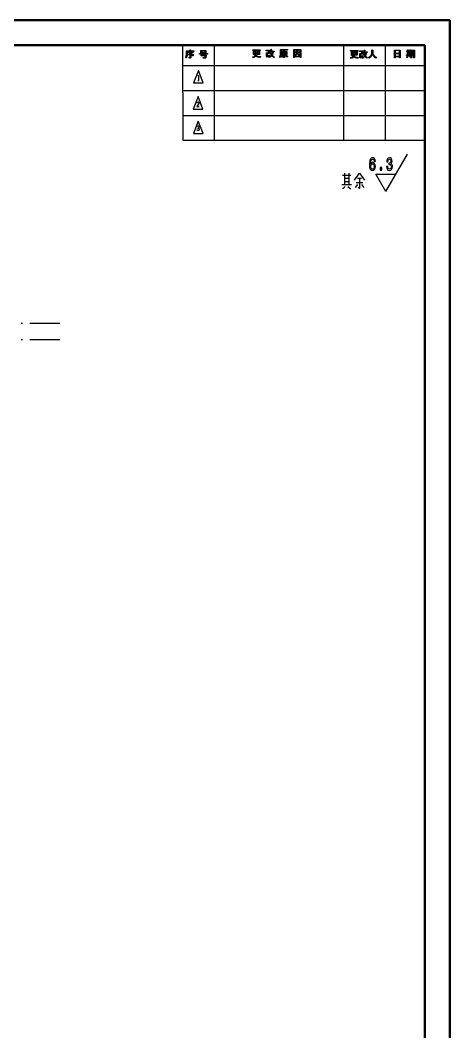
# Model space of a CAD drawing. Extents: x 0 to 1189, y 0 to 841.
# Drawn here: x 1016.8 to 1188.9, y 435.4 to 840.9 of the extents above; entities that cross this region are included whole.
import ezdxf

# ---------------------------------------------------------------- set-up
doc = ezdxf.new("R2010")
doc.units = 0
doc.linetypes.add('DASHDOT', pattern=[18.5, 12, -3, 0.5, -3])

msp = doc.modelspace()

# ---------------------------------------------------------------- linework, layer by layer
at = {"color": 7, "lineweight": 50}
for p, q in [((1188.93, 840.9), (-0.07, 840.9)), ((1188.93, -0.1), (1188.93, 840.9)), ((1178.93, 830.9), (29.93, 830.9)), ((1178.93, 9.9), (1178.93, 830.9))]:
    msp.add_line(p, q, dxfattribs=at)
at = {"color": 7, "lineweight": 25}
for p, q in [((1178.93, 830.9), (1081.85, 830.9)), ((1081.85, 830.9), (1081.9, 792.77)), ((1094.54, 830.9), (1094.54, 792.77)), ((1146.47, 792.53), (1146.47, 830.9)), ((1163.17, 792.77), (1163.17, 830.9)), ((1178.93, 792.76), (1178.93, 830.9)), ((1081.9, 822.77), (1178.93, 822.77)), ((1081.9, 812.77), (1178.93, 812.77)), ((1081.9, 802.77), (1178.93, 802.77)), ((1081.9, 792.77), (1178.93, 792.77)), ((1163.3, 772.25), (1171.96, 787.25)), ((1163.3, 772.25), (1159.26, 779.25)), ((1159.26, 779.25), (1167.34, 779.25))]:
    msp.add_line(p, q, dxfattribs=at)
at = {"color": 7, "linetype": 'DASHDOT', "lineweight": 25}
for p, q in [((1032.65, 719.37), (773.45, 719.37)), ((1032.65, 712.77), (773.45, 712.77))]:
    msp.add_line(p, q, dxfattribs=at)
at = {"color": 7, "lineweight": 25}
for points in [[(1085.01, 829.03), (1085.07, 828.82), (1085.13, 828.6), (1085.65, 828.6), (1085.87, 828.6), (1086.09, 828.61), (1086.31, 828.62), (1086.31, 828.38), (1086.09, 828.38), (1085.87, 828.39), (1085.65, 828.39), (1083.69, 828.39), (1083.69, 828.09), (1083.69, 827.82), (1083.68, 827.6), (1083.68, 827.4), (1083.67, 827.25), (1083.65, 827.01), (1083.62, 826.78), (1083.58, 826.54), (1083.52, 826.3), (1083.44, 826.06), (1083.34, 825.83), (1083.22, 825.89), (1083.04, 825.96), (1083.12, 826.12), (1083.18, 826.28), (1083.24, 826.43), (1083.28, 826.59), (1083.32, 826.77), (1083.35, 826.96), (1083.37, 827.17), (1083.39, 827.4), (1083.39, 827.64), (1083.39, 827.84), (1083.39, 828.07), (1083.39, 828.32), (1083.38, 828.6), (1084.8, 828.6), (1084.75, 828.78), (1084.69, 828.96), (1084.85, 828.99)], [(1085.17, 827.21), (1086.29, 827.21), (1086.21, 827.01), (1086.13, 826.81), (1086.06, 826.61), (1085.92, 826.65), (1085.77, 826.68), (1085.83, 826.85), (1085.89, 827), (1085.2, 827), (1085.2, 826.12), (1085.16, 825.88), (1085.03, 825.77), (1084.84, 825.73), (1084.57, 825.7), (1084.52, 825.86), (1084.46, 826.03), (1084.73, 826.01), (1084.87, 826.05), (1084.93, 826.24), (1084.93, 827), (1084.29, 827), (1084.06, 826.99), (1083.85, 826.98), (1083.85, 827.22), (1084.08, 827.21), (1084.27, 827.21), (1084.98, 827.21), (1084.85, 827.34), (1084.69, 827.47), (1084.53, 827.61), (1084.61, 827.68), (1084.74, 827.79), (1084.85, 827.7), (1085.01, 827.58), (1085.5, 827.89), (1084.6, 827.89), (1084.38, 827.89), (1084.18, 827.89), (1084, 827.88), (1084, 828.13), (1084.18, 828.13), (1084.38, 828.12), (1084.6, 828.12), (1085.96, 828.12), (1085.96, 827.88), (1085.77, 827.77), (1085.57, 827.66), (1085.38, 827.54), (1085.18, 827.42), (1085.33, 827.31)], [(1091.28, 827.52), (1091.54, 827.53), (1091.76, 827.54), (1091.76, 827.28), (1091.54, 827.29), (1091.28, 827.3), (1089.73, 827.3), (1089.67, 827.09), (1089.61, 826.86), (1091.28, 826.86), (1091.24, 826.65), (1091.22, 826.47), (1091.19, 826.3), (1091.15, 826.1), (1091.09, 825.91), (1090.98, 825.8), (1090.89, 825.76), (1090.72, 825.73), (1090.48, 825.7), (1090.17, 825.68), (1090.11, 825.84), (1090.03, 826), (1090.33, 826), (1090.55, 826), (1090.68, 826), (1090.86, 826.15), (1090.9, 826.34), (1090.94, 826.61), (1089.25, 826.61), (1089.33, 826.84), (1089.4, 827.07), (1089.45, 827.3), (1089.11, 827.3), (1088.91, 827.29), (1088.73, 827.29), (1088.55, 827.28), (1088.55, 827.54), (1088.73, 827.53), (1088.91, 827.52), (1089.11, 827.52)], [(1091.2, 828.83), (1091.19, 828.6), (1091.18, 828.35), (1091.18, 828.17), (1091.19, 828), (1091.2, 827.84), (1089.14, 827.84), (1089.15, 828.05), (1089.15, 828.3), (1089.15, 828.49), (1089.14, 828.66), (1089.14, 828.83)], [(1090.91, 828.06), (1090.91, 828.6), (1089.42, 828.6), (1089.42, 828.06)], [(1112.62, 829.02), (1112.77, 829.03), (1112.97, 829.04), (1112.97, 828.78), (1112.79, 828.79), (1112.62, 828.8), (1111.65, 828.8), (1111.65, 828.5), (1112.69, 828.5), (1112.68, 828.32), (1112.67, 828.1), (1112.67, 827.85), (1112.67, 827.6), (1112.68, 827.38), (1112.69, 827.21), (1111.61, 827.21), (1111.57, 827.01), (1111.5, 826.83), (1111.41, 826.65), (1111.57, 826.57), (1111.78, 826.49), (1112.03, 826.42), (1112.28, 826.37), (1112.48, 826.33), (1112.65, 826.31), (1112.87, 826.3), (1113.08, 826.3), (1113.01, 826.19), (1112.94, 826), (1112.74, 826.02), (1112.54, 826.05), (1112.32, 826.09), (1112.09, 826.13), (1111.86, 826.19), (1111.65, 826.26), (1111.44, 826.35), (1111.25, 826.44), (1111.08, 826.31), (1110.83, 826.18), (1110.68, 826.11), (1110.49, 826.05), (1110.27, 826), (1110.02, 825.96), (1109.95, 826.1), (1109.87, 826.23), (1110.14, 826.25), (1110.38, 826.29), (1110.59, 826.35), (1110.78, 826.42), (1110.93, 826.5), (1111.04, 826.58), (1110.86, 826.72), (1110.67, 826.87), (1110.47, 827.05), (1110.64, 827.21), (1110.3, 827.21), (1110.31, 827.4), (1110.31, 827.62), (1110.31, 827.87), (1110.31, 828.13), (1110.31, 828.33), (1110.3, 828.5), (1111.38, 828.5), (1111.38, 828.8), (1110.5, 828.8), (1110.26, 828.79), (1110.02, 828.78), (1110.02, 829.04), (1110.26, 829.03), (1110.48, 829.02)], [(1111.38, 827.99), (1111.38, 828.29), (1110.6, 828.29), (1110.6, 827.99)], [(1111.37, 827.45), (1111.38, 827.6), (1111.38, 827.76), (1110.6, 827.76), (1110.6, 827.45)], [(1112.39, 827.45), (1112.39, 827.76), (1111.65, 827.76), (1111.65, 827.63), (1111.64, 827.45)], [(1112.39, 827.99), (1112.39, 828.29), (1111.65, 828.29), (1111.65, 827.99)], [(1116.6, 828.88), (1116.59, 828.66), (1116.59, 828.45), (1116.58, 828.23), (1116.59, 828.02), (1116.59, 827.81), (1116.6, 827.62), (1115.76, 827.62), (1115.76, 826.51), (1116.01, 826.65), (1116.22, 826.77), (1116.4, 826.89), (1116.54, 826.99), (1116.58, 826.84), (1116.63, 826.72), (1116.45, 826.62), (1116.27, 826.51), (1116.1, 826.41), (1115.93, 826.3), (1115.75, 826.19), (1115.58, 826.07), (1115.48, 826.19), (1115.38, 826.31), (1115.47, 826.44), (1115.49, 826.61), (1115.49, 827.39), (1115.49, 827.6), (1115.48, 827.85), (1116.33, 827.85), (1116.33, 828.65), (1115.86, 828.65), (1115.61, 828.65), (1115.36, 828.64), (1115.36, 828.9), (1115.61, 828.89), (1115.86, 828.88)], [(1117.73, 826.84), (1117.84, 826.71), (1117.98, 826.59), (1118.15, 826.47), (1118.33, 826.36), (1118.49, 826.27), (1118.63, 826.21), (1118.52, 826.11), (1118.4, 825.94), (1118.21, 826.07), (1118.01, 826.21), (1117.87, 826.33), (1117.71, 826.46), (1117.55, 826.62), (1117.39, 826.48), (1117.22, 826.35), (1117.05, 826.24), (1116.86, 826.14), (1116.67, 826.04), (1116.46, 825.94), (1116.38, 826.07), (1116.26, 826.2), (1116.46, 826.26), (1116.66, 826.35), (1116.87, 826.45), (1117.08, 826.57), (1117.25, 826.71), (1117.41, 826.87), (1117.29, 827.05), (1117.17, 827.28), (1117.08, 827.44), (1117, 827.59), (1116.92, 827.75), (1116.85, 827.65), (1116.73, 827.74), (1116.63, 827.8), (1116.73, 827.94), (1116.84, 828.12), (1116.96, 828.35), (1117.05, 828.55), (1117.14, 828.76), (1117.21, 828.99), (1117.28, 829.24), (1117.44, 829.17), (1117.59, 829.14), (1117.51, 828.99), (1117.44, 828.82), (1117.36, 828.64), (1117.29, 828.47), (1118, 828.47), (1118.28, 828.47), (1118.5, 828.48), (1118.5, 828.23), (1118.34, 828.24), (1118.13, 828.24), (1118.1, 827.96), (1118.05, 827.7), (1117.99, 827.46), (1117.92, 827.23), (1117.83, 827.03)], [(1116.94, 827.79), (1117.15, 827.89), (1117.22, 827.73), (1117.29, 827.58), (1117.36, 827.43), (1117.47, 827.23), (1117.58, 827.06), (1117.66, 827.25), (1117.73, 827.46), (1117.79, 827.69), (1117.83, 827.95), (1117.86, 828.24), (1117.21, 828.24), (1117.12, 828.09), (1117.03, 827.94)], [(1120.71, 826.14), (1120.83, 826.32), (1120.93, 826.5), (1121, 826.7), (1121.05, 826.91), (1121.1, 827.19), (1121.13, 827.43), (1121.14, 827.63), (1121.14, 828.67), (1121.14, 828.93), (1121.12, 829.11), (1123.41, 829.11), (1123.68, 829.11), (1123.85, 829.12), (1123.85, 828.87), (1123.68, 828.88), (1123.41, 828.88), (1121.42, 828.88), (1121.42, 827.67), (1121.41, 827.41), (1121.39, 827.17), (1121.36, 826.96), (1121.32, 826.76), (1121.27, 826.57), (1121.2, 826.4), (1121.1, 826.17), (1121.01, 826), (1120.87, 826.08)], [(1122.74, 828.75), (1122.66, 828.6), (1122.6, 828.43), (1123.65, 828.43), (1123.64, 828.26), (1123.64, 828.03), (1123.64, 827.59), (1123.64, 827.37), (1123.65, 827.16), (1122.86, 827.16), (1122.86, 826.3), (1122.83, 826.14), (1122.73, 826.05), (1122.56, 826), (1122.32, 825.97), (1122.28, 826.14), (1122.22, 826.3), (1122.43, 826.29), (1122.53, 826.3), (1122.57, 826.42), (1122.57, 827.16), (1121.76, 827.16), (1121.77, 827.35), (1121.78, 827.58), (1121.78, 828.04), (1121.77, 828.25), (1121.76, 828.43), (1122.35, 828.43), (1122.41, 828.69), (1122.43, 828.84)], [(1123.35, 827.9), (1123.35, 828.21), (1122.05, 828.21), (1122.05, 827.9)], [(1123.35, 827.39), (1123.35, 827.69), (1122.05, 827.69), (1122.05, 827.39)], [(1129.28, 829.14), (1129.27, 828.96), (1129.27, 828.77), (1129.26, 828.57), (1129.26, 828.37), (1129.26, 826.81), (1129.26, 826.62), (1129.27, 826.42), (1129.27, 826.22), (1129.28, 826.01), (1128.99, 826.01), (1128.99, 826.27), (1126.65, 826.27), (1126.65, 825.98), (1126.36, 825.98), (1126.37, 826.19), (1126.38, 826.39), (1126.38, 826.6), (1126.38, 826.81), (1126.38, 828.37), (1126.38, 828.56), (1126.38, 828.75), (1126.37, 828.95), (1126.36, 829.14)], [(1128.99, 826.51), (1128.99, 828.91), (1126.65, 828.91), (1126.65, 826.51)], [(1127.69, 828.23), (1127.68, 828.45), (1127.68, 828.62), (1127.67, 828.75), (1127.83, 828.74), (1128, 828.74), (1127.97, 828.59), (1127.96, 828.46), (1127.96, 828.23), (1128.28, 828.23), (1128.44, 828.23), (1128.62, 828.24), (1128.81, 828.24), (1128.81, 827.97), (1128.62, 827.98), (1128.44, 827.99), (1128.28, 827.99), (1127.94, 827.99), (1127.92, 827.87), (1127.88, 827.7), (1128.06, 827.59), (1128.25, 827.45), (1128.4, 827.33), (1128.58, 827.19), (1128.78, 827.02), (1128.66, 826.91), (1128.54, 826.78), (1128.44, 826.9), (1128.32, 827.02), (1128.19, 827.15), (1127.99, 827.33), (1127.81, 827.48), (1127.69, 827.29), (1127.53, 827.11), (1127.4, 826.98), (1127.25, 826.85), (1127.08, 826.72), (1126.97, 826.84), (1126.83, 826.94), (1127.03, 827.03), (1127.19, 827.14), (1127.33, 827.26), (1127.44, 827.39), (1127.55, 827.58), (1127.62, 827.78), (1127.66, 827.99), (1127.4, 827.99), (1127.23, 827.99), (1127.05, 827.98), (1126.86, 827.97), (1126.86, 828.24), (1127.05, 828.24), (1127.22, 828.23), (1127.39, 828.23)], [(1151.79, 828.73), (1151.94, 828.73), (1152.14, 828.74), (1152.14, 828.49), (1151.96, 828.5), (1151.79, 828.5), (1150.82, 828.5), (1150.82, 828.2), (1151.86, 828.2), (1151.85, 828.02), (1151.85, 827.8), (1151.85, 827.55), (1151.85, 827.3), (1151.85, 827.09), (1151.86, 826.91), (1150.78, 826.91), (1150.74, 826.72), (1150.67, 826.53), (1150.58, 826.36), (1150.75, 826.27), (1150.95, 826.2), (1151.2, 826.13), (1151.45, 826.07), (1151.66, 826.03), (1151.83, 826.01), (1152.04, 826), (1152.26, 826), (1152.18, 825.89), (1152.12, 825.7), (1151.92, 825.72), (1151.71, 825.75), (1151.49, 825.79), (1151.26, 825.84), (1151.04, 825.9), (1150.82, 825.97), (1150.62, 826.05), (1150.43, 826.14), (1150.25, 826.01), (1150.01, 825.88), (1149.85, 825.82), (1149.66, 825.76), (1149.44, 825.71), (1149.19, 825.66), (1149.13, 825.81), (1149.05, 825.93), (1149.31, 825.95), (1149.55, 825.99), (1149.77, 826.05), (1149.95, 826.12), (1150.1, 826.2), (1150.21, 826.28), (1150.03, 826.42), (1149.84, 826.58), (1149.64, 826.75), (1149.82, 826.91), (1149.47, 826.91), (1149.48, 827.1), (1149.49, 827.33), (1149.49, 827.58), (1149.49, 827.83), (1149.48, 828.04), (1149.47, 828.2), (1150.55, 828.2), (1150.55, 828.5), (1149.67, 828.5), (1149.44, 828.5), (1149.19, 828.49), (1149.19, 828.74), (1149.44, 828.73), (1149.66, 828.73)], [(1150.55, 827.69), (1150.55, 827.99), (1149.77, 827.99), (1149.77, 827.69)], [(1150.54, 827.15), (1150.55, 827.31), (1150.55, 827.46), (1149.77, 827.46), (1149.77, 827.15)], [(1151.56, 827.15), (1151.56, 827.46), (1150.82, 827.46), (1150.82, 827.34), (1150.81, 827.15)], [(1151.56, 827.69), (1151.56, 827.99), (1150.82, 827.99), (1150.82, 827.69)], [(1153.95, 828.59), (1153.95, 828.37), (1153.94, 828.15), (1153.94, 827.93), (1153.94, 827.72), (1153.95, 827.52), (1153.95, 827.32), (1153.12, 827.32), (1153.12, 826.21), (1153.36, 826.35), (1153.57, 826.48), (1153.75, 826.59), (1153.9, 826.7), (1153.93, 826.54), (1153.98, 826.43), (1153.8, 826.32), (1153.63, 826.22), (1153.46, 826.11), (1153.28, 826.01), (1153.11, 825.89), (1152.93, 825.77), (1152.84, 825.9), (1152.73, 826.01), (1152.82, 826.15), (1152.85, 826.31), (1152.85, 827.09), (1152.84, 827.31), (1152.83, 827.55), (1153.68, 827.55), (1153.68, 828.36), (1153.22, 828.36), (1152.97, 828.35), (1152.72, 828.34), (1152.72, 828.6), (1152.97, 828.59), (1153.22, 828.59)], [(1155.09, 826.54), (1155.2, 826.42), (1155.34, 826.29), (1155.51, 826.17), (1155.69, 826.06), (1155.84, 825.98), (1155.99, 825.92), (1155.88, 825.81), (1155.76, 825.65), (1155.57, 825.77), (1155.37, 825.92), (1155.22, 826.03), (1155.07, 826.17), (1154.91, 826.33), (1154.74, 826.18), (1154.57, 826.06), (1154.4, 825.94), (1154.22, 825.84), (1154.02, 825.74), (1153.81, 825.65), (1153.73, 825.77), (1153.61, 825.9), (1153.81, 825.97), (1154.02, 826.05), (1154.23, 826.16), (1154.43, 826.28), (1154.61, 826.42), (1154.76, 826.57), (1154.65, 826.76), (1154.52, 826.98), (1154.44, 827.14), (1154.36, 827.3), (1154.28, 827.45), (1154.21, 827.35), (1154.08, 827.44), (1153.98, 827.51), (1154.08, 827.64), (1154.19, 827.83), (1154.32, 828.05), (1154.41, 828.25), (1154.49, 828.46), (1154.57, 828.69), (1154.64, 828.94), (1154.8, 828.87), (1154.95, 828.84), (1154.87, 828.69), (1154.79, 828.52), (1154.72, 828.35), (1154.65, 828.17), (1155.36, 828.17), (1155.63, 828.18), (1155.86, 828.19), (1155.86, 827.93), (1155.69, 827.94), (1155.49, 827.95), (1155.45, 827.67), (1155.41, 827.41), (1155.35, 827.16), (1155.27, 826.94), (1155.19, 826.73)], [(1154.29, 827.49), (1154.51, 827.59), (1154.58, 827.43), (1154.65, 827.28), (1154.72, 827.13), (1154.83, 826.93), (1154.93, 826.77), (1155.02, 826.95), (1155.09, 827.16), (1155.15, 827.4), (1155.19, 827.66), (1155.22, 827.95), (1154.56, 827.95), (1154.48, 827.8), (1154.39, 827.64)], [(1156.29, 825.94), (1156.51, 826.06), (1156.7, 826.18), (1156.87, 826.31), (1157.03, 826.46), (1157.16, 826.61), (1157.3, 826.81), (1157.42, 827.01), (1157.52, 827.22), (1157.59, 827.43), (1157.65, 827.63), (1157.69, 827.83), (1157.71, 828.02), (1157.73, 828.21), (1157.73, 828.39), (1157.73, 828.58), (1157.73, 828.77), (1157.71, 828.97), (1157.88, 828.96), (1158.07, 828.94), (1158.04, 828.71), (1158.03, 828.47), (1158.03, 828.3), (1158.04, 828.12), (1158.05, 827.92), (1158.08, 827.78), (1158.13, 827.62), (1158.21, 827.43), (1158.32, 827.21), (1158.46, 826.97), (1158.59, 826.77), (1158.75, 826.59), (1158.92, 826.42), (1159.12, 826.27), (1159.33, 826.14), (1159.56, 826.03), (1159.42, 825.87), (1159.33, 825.74), (1159.14, 825.85), (1158.96, 825.97), (1158.79, 826.1), (1158.63, 826.26), (1158.48, 826.42), (1158.34, 826.61), (1158.22, 826.8), (1158.11, 827.02), (1158, 827.25), (1157.91, 827.49), (1157.85, 827.27), (1157.77, 827.06), (1157.67, 826.86), (1157.56, 826.67), (1157.43, 826.48), (1157.28, 826.31), (1157.12, 826.14), (1156.94, 825.99), (1156.75, 825.84), (1156.53, 825.7), (1156.43, 825.82)], [(1169.07, 828.96), (1169.07, 828.76), (1169.06, 828.55), (1169.06, 828.34), (1169.06, 828.12), (1169.06, 827.89), (1169.06, 827.65), (1169.06, 827.41), (1169.06, 827.17), (1169.06, 826.94), (1169.06, 826.71), (1169.06, 826.49), (1169.06, 826.28), (1169.07, 826.07), (1169.07, 825.86), (1168.74, 825.86), (1168.74, 826.22), (1167.04, 826.22), (1167.04, 825.79), (1166.73, 825.79), (1166.73, 825.99), (1166.73, 826.19), (1166.74, 826.4), (1166.74, 826.61), (1166.74, 826.84), (1166.74, 827.08), (1166.74, 827.33), (1166.74, 827.58), (1166.74, 827.82), (1166.74, 828.06), (1166.74, 828.29), (1166.73, 828.52), (1166.73, 828.74), (1166.73, 828.96)], [(1168.74, 827.71), (1168.74, 828.71), (1167.04, 828.71), (1167.04, 827.71)], [(1168.74, 826.46), (1168.74, 827.47), (1167.04, 827.47), (1167.04, 826.46)], [(1172.01, 828.56), (1172.01, 828.79), (1172, 829.03), (1172.3, 829.03), (1172.28, 828.77), (1172.28, 828.56), (1172.92, 828.56), (1172.92, 828.82), (1172.91, 829.03), (1173.22, 829.03), (1173.21, 828.79), (1173.2, 828.56), (1173.32, 828.57), (1173.46, 828.58), (1173.46, 828.34), (1173.33, 828.35), (1173.2, 828.35), (1173.2, 827), (1173.33, 827), (1173.46, 827.02), (1173.46, 826.77), (1173.28, 826.78), (1173.11, 826.79), (1172.93, 826.79), (1172.17, 826.79), (1171.97, 826.79), (1171.79, 826.78), (1171.63, 826.77), (1171.63, 827.02), (1171.83, 827), (1172.01, 827), (1172.01, 828.35), (1171.87, 828.35), (1171.71, 828.34), (1171.71, 828.58), (1171.87, 828.57)], [(1172.92, 828.04), (1172.92, 828.35), (1172.28, 828.35), (1172.28, 828.04)], [(1172.92, 827.53), (1172.92, 827.83), (1172.28, 827.83), (1172.28, 827.53)], [(1172.92, 827), (1172.92, 827.31), (1172.28, 827.31), (1172.28, 827)], [(1174.26, 826.11), (1174.49, 826.11), (1174.55, 826.22), (1174.55, 827.02), (1173.93, 827.02), (1173.9, 826.79), (1173.85, 826.57), (1173.77, 826.36), (1173.67, 826.16), (1173.55, 825.96), (1173.4, 825.78), (1173.29, 825.89), (1173.13, 825.96), (1173.28, 826.13), (1173.4, 826.3), (1173.5, 826.48), (1173.57, 826.66), (1173.61, 826.84), (1173.64, 827.02), (1173.65, 827.17), (1173.65, 827.37), (1173.66, 827.61), (1173.66, 827.9), (1173.66, 828.19), (1173.66, 828.46), (1173.65, 828.69), (1173.65, 828.89), (1174.85, 828.89), (1174.84, 828.7), (1174.84, 828.48), (1174.84, 828.24), (1174.84, 826.15), (1174.81, 825.98), (1174.71, 825.88), (1174.56, 825.82), (1174.37, 825.78), (1174.34, 825.94)], [(1174.55, 828.04), (1174.55, 828.68), (1173.94, 828.68), (1173.94, 828.04)], [(1174.55, 827.23), (1174.55, 827.83), (1173.94, 827.83), (1173.94, 827.23)], [(1110.68, 827.21), (1110.85, 827.04), (1111.02, 826.9), (1111.19, 826.78), (1111.29, 826.99), (1111.34, 827.21)], [(1121.39, 826.3), (1121.57, 826.42), (1121.74, 826.58), (1121.89, 826.76), (1122.02, 826.95), (1122.14, 826.84), (1122.25, 826.75), (1122.06, 826.54), (1121.89, 826.36), (1121.74, 826.21), (1121.59, 826.1), (1121.5, 826.2)], [(1123.3, 826.94), (1123.52, 826.73), (1123.7, 826.57), (1123.84, 826.44), (1123.92, 826.34), (1123.82, 826.25), (1123.72, 826.14), (1123.62, 826.26), (1123.48, 826.4), (1123.31, 826.56), (1123.11, 826.74), (1123.21, 826.84)], [(1149.86, 826.91), (1150.03, 826.74), (1150.2, 826.6), (1150.37, 826.48), (1150.46, 826.7), (1150.51, 826.91)], [(1172.38, 826.53), (1172.27, 826.45), (1172.13, 826.28), (1171.98, 826.09), (1171.84, 825.92), (1171.71, 826.01), (1171.6, 826.08), (1171.73, 826.2), (1171.87, 826.35), (1172, 826.53), (1172.1, 826.7)], [(1173.09, 826.08), (1172.95, 826.28), (1172.83, 826.43), (1172.74, 826.53), (1172.82, 826.6), (1172.92, 826.7), (1173.04, 826.58), (1173.17, 826.44), (1173.32, 826.28), (1173.2, 826.18)], [(1086.24, 815.79), (1088.16, 815.79), (1090.09, 815.79), (1088.16, 820.79)], [(1086.09, 805.31), (1088.02, 805.31), (1089.94, 805.31), (1088.02, 810.31)], [(1086.16, 795.5), (1088.09, 795.5), (1090.02, 795.5), (1088.09, 800.5)], [(1159.1, 784.4), (1159.01, 784.98), (1158.79, 785.42), (1158.46, 785.69), (1158.03, 785.78), (1157.74, 785.73), (1157.49, 785.6), (1157.27, 785.37), (1157.08, 785.05), (1156.94, 784.66), (1156.83, 784.18), (1156.76, 783.61), (1156.74, 782.97), (1156.82, 781.94), (1157.06, 781.2), (1157.45, 780.75), (1157.98, 780.6), (1158.45, 780.73), (1158.81, 781.07), (1159.05, 781.6), (1159.13, 782.28), (1159.05, 782.97), (1158.82, 783.49), (1158.47, 783.82), (1158.04, 783.94), (1157.58, 783.79), (1157.23, 783.38), (1157.3, 784.18), (1157.46, 784.75), (1157.7, 785.08), (1158.03, 785.2), (1158.28, 785.14), (1158.46, 784.99), (1158.59, 784.74), (1158.65, 784.4)], [(1158.66, 782.27), (1158.6, 781.82), (1158.46, 781.47), (1158.24, 781.24), (1157.97, 781.17), (1157.68, 781.24), (1157.46, 781.47), (1157.32, 781.81), (1157.27, 782.27), (1157.32, 782.71), (1157.46, 783.05), (1157.69, 783.27), (1157.99, 783.35), (1158.25, 783.27), (1158.46, 783.06), (1158.6, 782.72)], [(1163.59, 782.32), (1163.59, 782.27), (1163.67, 781.58), (1163.9, 781.06), (1164.26, 780.73), (1164.74, 780.6), (1165.25, 780.73), (1165.63, 781.04), (1165.88, 781.55), (1165.97, 782.19), (1165.93, 782.62), (1165.82, 782.97), (1165.64, 783.23), (1165.41, 783.43), (1165.73, 783.82), (1165.84, 784.44), (1165.77, 785), (1165.55, 785.42), (1165.21, 785.69), (1164.74, 785.78), (1164.3, 785.67), (1163.96, 785.35), (1163.74, 784.85), (1163.67, 784.18), (1163.67, 784.13), (1164.1, 784.13), (1164.14, 784.59), (1164.27, 784.92), (1164.48, 785.12), (1164.77, 785.19), (1165.02, 785.13), (1165.21, 784.98), (1165.32, 784.74), (1165.36, 784.41), (1165.32, 784.05), (1165.2, 783.82), (1165, 783.67), (1164.72, 783.63), (1164.53, 783.64), (1164.53, 783.07), (1164.77, 783.08), (1165.07, 783.02), (1165.3, 782.84), (1165.44, 782.56), (1165.49, 782.19), (1165.44, 781.78), (1165.29, 781.47), (1165.07, 781.27), (1164.77, 781.21), (1164.46, 781.28), (1164.24, 781.5), (1164.09, 781.84), (1164.04, 782.32)], [(1161.04, 780.75), (1161.71, 780.75), (1161.71, 781.82), (1161.04, 781.82)]]:
    msp.add_lwpolyline(points, close=True, dxfattribs=at)
for points in [[(1087.97, 818.42), (1088.17, 818.71), (1088.17, 816.8)], [(1087.97, 818.42), (1088.17, 818.71), (1088.17, 816.8)], [(1087.97, 816.8), (1088.37, 816.8)], [(1087.97, 816.8), (1088.37, 816.8)], [(1087.63, 807.65), (1087.63, 807.94), (1087.83, 808.24), (1088.13, 808.24), (1088.33, 807.94), (1088.33, 807.5), (1087.53, 806.32), (1088.43, 806.32)], [(1087.83, 797.66), (1088.23, 797.66), (1088.43, 797.37), (1088.43, 796.93), (1088.23, 796.63), (1087.73, 796.63), (1087.53, 796.93)], [(1087.63, 798.25), (1087.83, 798.55), (1088.13, 798.55), (1088.33, 798.25), (1088.33, 797.96), (1088.13, 797.66)], [(1145.89, 778.78), (1149.25, 778.78)], [(1146.73, 779.6), (1146.73, 775.07)], [(1148.41, 779.6), (1148.41, 775.07)], [(1150.79, 776.72), (1152.75, 779.6), (1154.71, 776.72)], [(1145.61, 775.07), (1149.53, 775.07)], [(1146.73, 777.54), (1148.41, 777.54)], [(1146.73, 776.31), (1148.41, 776.31)], [(1151.91, 775.07), (1151.07, 773.84)], [(1151.35, 775.9), (1154.15, 775.9)], [(1151.91, 777.54), (1153.59, 777.54)], [(1152.75, 777.54), (1152.75, 773.43), (1152.19, 773.84)], [(1153.59, 775.07), (1154.43, 773.84)], [(1147.01, 774.25), (1146.17, 773.43), (1145.89, 773.43)], [(1148.13, 774.25), (1148.97, 773.43), (1149.25, 773.43)]]:
    msp.add_lwpolyline(points, dxfattribs=at)

doc.saveas('drawing.dxf')
